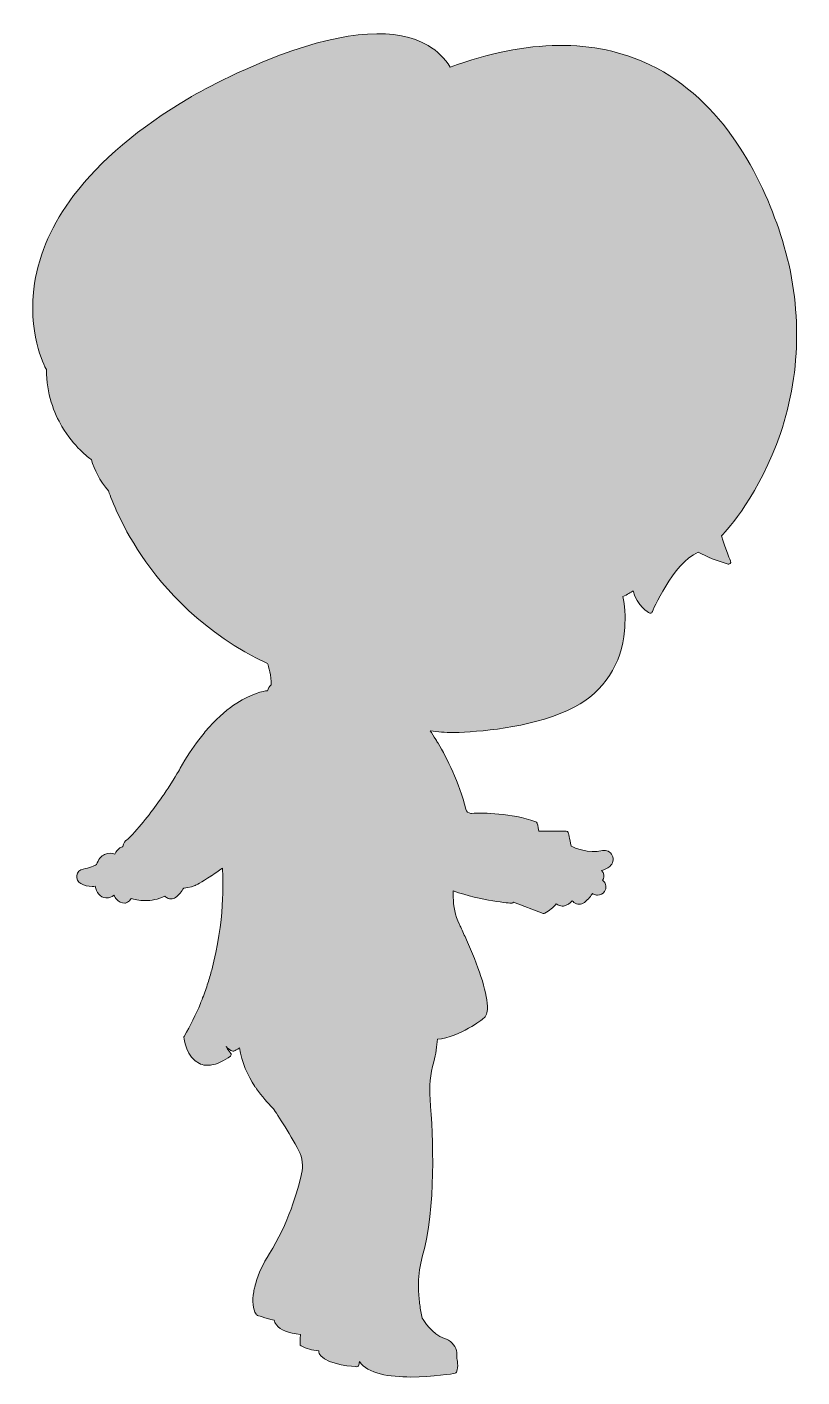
# Model space of a CAD drawing. Extents: x 281 to 769, y -974 to -126.
import ezdxf

# ---------------------------------------------------------------- set-up
doc = ezdxf.new("R2010")
doc.units = 0
doc.header["$MEASUREMENT"] = 0
doc.layers.add('JK_PURPLE', color=7, linetype='Continuous')

msp = doc.modelspace()

# ---------------------------------------------------------------- hatches: boundary and pattern name
at = {"layer": 'JK_PURPLE', "true_color": 0x7a4694}
h = msp.add_hatch(color=195, dxfattribs=at)
h.dxf.hatch_style = 2
edge = h.paths.add_edge_path()
edge.add_spline(control_points=[(755.19, -256.06), (743.23, -219.72), (719.28, -171.74), (673.11, -149.48), (638.3, -132.7), (596.06, -133.19), (547.57, -150.93), (543.96, -145.3), (539.35, -140.76), (533.68, -137.39), (514.02, -125.69), (482.74, -127.67), (440.72, -143.27), (409.61, -154.83), (383.85, -169.99), (383.6, -170.14), (351.78, -189.01), (327.25, -209.72), (310.68, -231.69), (297.37, -249.33), (289.13, -267.82), (286.19, -286.65), (281.38, -317.39), (292.14, -338.5), (293.54, -341.07), (293.64, -356.39), (298.41, -368.42), (303.38, -376.82), (310.86, -389.47), (320.02, -396.44), (321.9, -397.79), (323.75, -404.06), (327.03, -410.84), (332.65, -417.36), (333.28, -419.32), (339.1, -436.8), (353.44, -458.02), (367.36, -478.62), (392.39, -507.08), (432.68, -525.94), (433.26, -527.67), (435.08, -533.63), (434.81, -539.33), (433.68, -540.26), (432.95, -541.47), (432.61, -542.93), (429.96, -543.25), (422.76, -544.63), (413.28, -550.78), (408.06, -554.17), (402.15, -559), (395.94, -565.9), (393.8, -568.27), (391.62, -570.9), (389.42, -573.79), (385.55, -578.88), (381.61, -584.8), (377.7, -591.7), (377.65, -591.81), (374.92, -596.81), (370.13, -604.14), (368.56, -606.54), (366.77, -609.19), (364.76, -612.01), (359.43, -619.55), (352.64, -628.23), (344.81, -636.33), (343.87, -636.73), (342.74, -637.57), (342.08, -639.33), (341.89, -639.86), (341.77, -640.43), (341.72, -641), (341.13, -641.09), (340.44, -641.31), (339.7, -641.81), (338.5, -642.61), (337.5, -643.92), (336.68, -645.71), (335.2, -645.19), (332.7, -644.67), (330.21, -645.84), (327.93, -646.89), (326.23, -649.06), (325.1, -652.3), (323.91, -652.88), (320.53, -654.39), (316.69, -655.07), (314.64, -655.43), (313.09, -656.99), (312.74, -659.05), (312.38, -661.16), (313.36, -663.2), (315.23, -664.25), (317.34, -665.43), (319.73, -666.03), (322.38, -666.03), (323, -666.03), (323.64, -665.99), (324.29, -665.92), (324.69, -667.7), (325.36, -669.43), (326.48, -670.82), (327.61, -672.22), (329.2, -673.08), (330.97, -673.23), (331.16, -673.25), (331.35, -673.26), (331.53, -673.26), (333.11, -673.26), (334.62, -672.68), (335.84, -671.61), (335.9, -671.56), (335.95, -671.49), (336.01, -671.44), (336.46, -672.43), (337.01, -673.34), (337.69, -674.1), (339.09, -675.68), (340.86, -676.5), (342.96, -676.56), (342.97, -676.56), (342.98, -676.56), (342.99, -676.56), (343.13, -676.56), (343.27, -676.53), (343.4, -676.49), (343.55, -676.44), (345.4, -675.79), (346.95, -673.54), (348.53, -674.04), (351.75, -674.87), (355.83, -674.87), (359.45, -674.87), (363.73, -674.2), (368.14, -672.09), (368.67, -672.72), (369.36, -673.21), (370.15, -673.51), (370.71, -673.72), (371.29, -673.82), (371.87, -673.82), (372.88, -673.82), (373.88, -673.51), (374.72, -672.9), (376.96, -671.3), (378.69, -669.06), (379.95, -667), (383.38, -666.89), (386.94, -665.45), (387.1, -665.39), (387.12, -665.38), (387.12, -665.37), (387.14, -665.37), (387.15, -665.36), (387.17, -665.36), (387.19, -665.35), (387.28, -665.3), (391.16, -663.36), (397.02, -659.51), (397.13, -659.44), (397.24, -659.36), (397.36, -659.29), (399.44, -657.91), (401.77, -656.3), (404.26, -654.46), (404.78, -662.16), (405.7, -688.38), (397.52, -718.56), (396.8, -721.25), (396, -723.97), (395.12, -726.72), (394.13, -729.81), (393.03, -732.94), (391.83, -736.08), (391.37, -737.27), (390.9, -738.46), (390.41, -739.65), (387.59, -746.54), (384.22, -753.45), (380.2, -760.24), (380.17, -760.3), (380.16, -760.36), (380.14, -760.41), (380.11, -760.48), (380.08, -760.54), (380.06, -760.6), (380.04, -760.71), (380.04, -760.82), (380.04, -760.93), (380.04, -760.97), (380.02, -761.01), (380.03, -761.05), (380.09, -761.57), (381.58, -773.68), (389.85, -777.4), (390.08, -777.5), (390.32, -777.6), (390.56, -777.69), (391.92, -778.2), (393.36, -778.45), (394.89, -778.45), (396.08, -778.45), (397.32, -778.3), (398.62, -777.99), (401.85, -777.22), (405.4, -775.48), (409.24, -772.79), (409.55, -772.58), (409.75, -772.23), (409.79, -771.86), (409.83, -771.48), (409.7, -771.1), (409.43, -770.83), (409.41, -770.8), (407.72, -769.02), (406.54, -766.65), (407.72, -767.92), (409.19, -769.04), (410.88, -769.51), (411.18, -769.59), (411.51, -769.57), (411.79, -769.43), (412.04, -769.31), (413.59, -768.56), (415.04, -767.48), (416.29, -776.64), (420.09, -784.82), (424.67, -791.7), (425.02, -792.23), (425.38, -792.75), (425.74, -793.26), (429.07, -798), (432.71, -802.07), (436.05, -805.37), (437.09, -806.89), (446.67, -821.05), (452.31, -832.21), (454.56, -836.65), (455.16, -841.8), (454.02, -846.7), (451.53, -857.42), (445.58, -878.19), (433.78, -896.85), (429.85, -903.08), (426.97, -909.33), (425.23, -915.45), (425.01, -916.23), (424.8, -917), (424.63, -917.74), (424.37, -918.78), (424.15, -919.79), (423.98, -920.76), (422.88, -926.88), (423.35, -931.66), (425.39, -934.99), (425.53, -935.23), (425.75, -935.42), (426.01, -935.52), (426.35, -935.66), (430.77, -937.41), (436.81, -938.7), (436.95, -939.49), (437.31, -940.55), (438.2, -941.69), (440.67, -944.84), (445.78, -946.86), (453.39, -947.72), (453.16, -951.44), (453.08, -953.58), (453.08, -953.68), (453.06, -954.17), (453.32, -954.63), (453.75, -954.87), (456.97, -956.62), (460.72, -957.6), (464.8, -957.98), (464.9, -959.06), (465.32, -960.08), (466.08, -961.02), (470.8, -966.9), (487.93, -967.9), (488.66, -967.94), (489.3, -967.98), (489.86, -967.54), (490, -966.92), (490, -966.92), (490.5, -964.66), (490.5, -964.66), (495.42, -972.39), (509.5, -974.4), (522.8, -974.4), (536.53, -974.4), (549.42, -972.26), (550.54, -972.07), (550.98, -971.99), (551.35, -971.69), (551.52, -971.28), (552.87, -968), (551.89, -963.3), (551.63, -962.22), (551.82, -960.79), (551.73, -959.31), (551.36, -957.8), (550.46, -954.18), (547.65, -951.3), (543.82, -950.11), (536.22, -947.74), (530.7, -938.64), (529.96, -937.37), (529.3, -934.65), (528.77, -931.83), (528.38, -928.92), (528.25, -927.94), (528.13, -926.95), (528.04, -925.95), (527.69, -922.57), (527.53, -919.07), (527.56, -915.49), (527.6, -909.86), (528.4, -904.25), (529.95, -898.8), (538.69, -867.97), (536.76, -823.43), (534.83, -799.63), (534.21, -792.04), (535, -784.19), (537.17, -776.3), (538.55, -771.26), (539.18, -766.37), (539.4, -762.1), (553.85, -760.63), (567.76, -749.47), (568.3, -749.03), (570.04, -747.79), (570.84, -745.4), (570.9, -742.16), (571, -741.89), (570.98, -741.59), (570.89, -741.31), (570.72, -731.63), (564.66, -715.25), (557.7, -699.54), (556.51, -696.86), (555.3, -694.2), (554.08, -691.59), (553.76, -690.88), (553.43, -690.18), (553.1, -689.49), (550.65, -684.32), (549.39, -678.5), (549.44, -672.67), (549.45, -671.36), (549.45, -670.06), (549.44, -668.78), (567.12, -675.15), (585.74, -676.54), (585.93, -676.55), (585.96, -676.56), (585.99, -676.56), (586.02, -676.56), (586.31, -676.56), (586.58, -676.46), (586.81, -676.29), (586.96, -676.18), (587.09, -676.06), (587.24, -675.95), (587.24, -675.95), (605.86, -683), (605.86, -683), (606.01, -683.06), (606.16, -683.09), (606.32, -683.09), (606.56, -683.09), (606.79, -683.02), (607, -682.89), (609.82, -681.14), (612.18, -679.16), (614.18, -677.03), (615.37, -677.9), (616.63, -678.34), (617.94, -678.34), (618.18, -678.34), (618.41, -678.33), (618.65, -678.3), (621.05, -678.02), (623.03, -676.33), (624.23, -675.01), (624.53, -675.37), (624.86, -675.71), (625.26, -676), (626.27, -676.75), (627.43, -677.12), (628.58, -677.12), (629.74, -677.12), (630.9, -676.75), (631.9, -675.99), (634.51, -674.04), (636.17, -671.72), (636.96, -670.44), (637.14, -670.56), (637.32, -670.67), (637.51, -670.78), (638.43, -671.3), (639.33, -671.53), (640.18, -671.53), (641.96, -671.53), (643.51, -670.53), (644.42, -669.26), (646.02, -667.03), (645.71, -664.21), (643.66, -662.4), (643.53, -662.29), (643.42, -662.2), (643.31, -662.1), (644.16, -660.86), (644.38, -659.28), (643.83, -657.82), (643.58, -657.14), (643.18, -656.55), (642.69, -656.07), (644.6, -655.44), (646.32, -654.56), (647.82, -653.39), (649.93, -651.74), (650.58, -648.98), (649.43, -646.54), (648.29, -644.13), (645.8, -642.9), (643.21, -643.48), (634.38, -645.45), (625.66, -641.73), (623.45, -640.68), (622.76, -635.62), (621.71, -632.26), (621.67, -632.15), (621.5, -631.62), (621, -631.25), (620.44, -631.25), (620.44, -631.25), (603.3, -631.25), (603.3, -631.25), (602.74, -628.12), (602.1, -626.2), (602.08, -626.13), (601.95, -625.75), (601.65, -625.45), (601.27, -625.32), (585.32, -619.83), (569.09, -619.65), (560.84, -620.04), (560.68, -620.05), (560.52, -620.05), (560.37, -620.04), (558.91, -619.91), (557.69, -618.84), (557.32, -617.39), (553.09, -600.44), (545.42, -585.42), (539.86, -576), (539.39, -575.2), (538.93, -574.44), (538.49, -573.72), (537.08, -571.41), (535.87, -569.55), (534.96, -568.19), (539.65, -568.86), (544.38, -569.21), (549.1, -569.21), (550.44, -569.21), (551.77, -569.18), (553.1, -569.13), (570.09, -568.45), (602.12, -565.46), (625.84, -553.13), (643.66, -543.88), (655.65, -525.53), (657.14, -505.26), (657.55, -499.71), (657.81, -492.27), (656.11, -483.73), (658.79, -482.56), (661.05, -481.14), (662.45, -480.19), (665.08, -489.58), (672.31, -493.9), (672.64, -494.08), (672.84, -494.2), (673.06, -494.26), (673.29, -494.26), (673.43, -494.26), (673.57, -494.24), (673.7, -494.19), (674.06, -494.08), (674.35, -493.81), (674.49, -493.46), (674.62, -493.15), (687.38, -462.94), (703.37, -455.83), (708.99, -458.82), (715.28, -461.33), (722.25, -463.33), (722.37, -463.36), (722.49, -463.38), (722.61, -463.38), (722.98, -463.38), (723.35, -463.22), (723.6, -462.93), (723.93, -462.54), (724.01, -462), (723.79, -461.54), (723.72, -461.37), (720.96, -455.22), (718.16, -445.55), (721.82, -441.69), (742.24, -419.03), (755.17, -381.15), (768.69, -341.51), (768.7, -297.09), (755.19, -256.06)], knot_values=[0, 0, 0, 0, 1, 1, 1, 2, 2, 2, 3, 3, 3, 4, 4, 4, 5, 5, 5, 6, 6, 6, 7, 7, 7, 8, 8, 8, 9, 9, 9, 10, 10, 10, 11, 11, 11, 12, 12, 12, 13, 13, 13, 14, 14, 14, 15, 15, 15, 16, 16, 16, 17, 17, 17, 18, 18, 18, 19, 19, 19, 20, 20, 20, 21, 21, 21, 22, 22, 22, 23, 23, 23, 24, 24, 24, 25, 25, 25, 26, 26, 26, 27, 27, 27, 28, 28, 28, 29, 29, 29, 30, 30, 30, 31, 31, 31, 32, 32, 32, 33, 33, 33, 34, 34, 34, 35, 35, 35, 36, 36, 36, 37, 37, 37, 38, 38, 38, 39, 39, 39, 40, 40, 40, 41, 41, 41, 42, 42, 42, 43, 43, 43, 44, 44, 44, 45, 45, 45, 46, 46, 46, 47, 47, 47, 48, 48, 48, 49, 49, 49, 50, 50, 50, 51, 51, 51, 52, 52, 52, 53, 53, 53, 54, 54, 54, 55, 55, 55, 56, 56, 56, 57, 57, 57, 58, 58, 58, 59, 59, 59, 60, 60, 60, 61, 61, 61, 62, 62, 62, 63, 63, 63, 64, 64, 64, 65, 65, 65, 66, 66, 66, 67, 67, 67, 68, 68, 68, 69, 69, 69, 70, 70, 70, 71, 71, 71, 72, 72, 72, 73, 73, 73, 74, 74, 74, 75, 75, 75, 76, 76, 76, 77, 77, 77, 78, 78, 78, 79, 79, 79, 80, 80, 80, 81, 81, 81, 82, 82, 82, 83, 83, 83, 84, 84, 84, 85, 85, 85, 86, 86, 86, 87, 87, 87, 88, 88, 88, 89, 89, 89, 90, 90, 90, 91, 91, 91, 92, 92, 92, 93, 93, 93, 94, 94, 94, 95, 95, 95, 96, 96, 96, 97, 97, 97, 98, 98, 98, 99, 99, 99, 100, 100, 100, 101, 101, 101, 102, 102, 102, 103, 103, 103, 104, 104, 104, 105, 105, 105, 106, 106, 106, 107, 107, 107, 108, 108, 108, 109, 109, 109, 110, 110, 110, 111, 111, 111, 112, 112, 112, 113, 113, 113, 114, 114, 114, 115, 115, 115, 116, 116, 116, 117, 117, 117, 118, 118, 118, 119, 119, 119, 120, 120, 120, 121, 121, 121, 122, 122, 122, 123, 123, 123, 124, 124, 124, 125, 125, 125, 126, 126, 126, 127, 127, 127, 128, 128, 128, 129, 129, 129, 130, 130, 130, 131, 131, 131, 132, 132, 132, 133, 133, 133, 134, 134, 134, 135, 135, 135, 136, 136, 136, 137, 137, 137, 138, 138, 138, 139, 139, 139, 140, 140, 140, 141, 141, 141, 142, 142, 142, 143, 143, 143, 144, 144, 144, 145, 145, 145, 146, 146, 146, 147, 147, 147, 148, 148, 148, 149, 149, 149, 150, 150, 150, 151, 151, 151, 152, 152, 152, 153, 153, 153, 154, 154, 154, 155, 155, 155, 156, 156, 156, 157, 157, 157, 158, 158, 158, 159, 159, 159, 160, 160, 160, 161, 161, 161, 162, 162, 162, 163, 163, 163, 164, 164, 164, 165, 165, 165, 166, 166, 166, 167, 167, 167, 168, 168, 168, 169, 169, 169, 170, 170, 170, 171, 171, 171, 172, 172, 172, 173, 173, 173, 173], degree=3, periodic=1)

# ---------------------------------------------------------------- linework, layer by layer
at = {"layer": 'JK_PURPLE', "lineweight": 0}
msp.add_open_spline([(755.19, -256.06), (743.23, -219.72), (719.28, -171.74), (673.11, -149.48), (638.3, -132.7), (596.06, -133.19), (547.57, -150.93), (543.96, -145.3), (539.35, -140.76), (533.68, -137.39), (514.02, -125.69), (482.74, -127.67), (440.72, -143.27), (409.61, -154.83), (383.85, -169.99), (383.6, -170.14), (351.78, -189.01), (327.25, -209.72), (310.68, -231.69), (297.37, -249.33), (289.13, -267.82), (286.19, -286.65), (281.38, -317.39), (292.14, -338.5), (293.54, -341.07), (293.64, -356.39), (298.41, -368.42), (303.38, -376.82), (310.86, -389.47), (320.02, -396.44), (321.9, -397.79), (323.75, -404.06), (327.03, -410.84), (332.65, -417.36), (333.28, -419.32), (339.1, -436.8), (353.44, -458.02), (367.36, -478.62), (392.39, -507.08), (432.68, -525.94), (433.26, -527.67), (435.08, -533.63), (434.81, -539.33), (433.68, -540.26), (432.95, -541.47), (432.61, -542.93), (429.96, -543.25), (422.76, -544.63), (413.28, -550.78), (408.06, -554.17), (402.15, -559), (395.94, -565.9), (393.8, -568.27), (391.62, -570.9), (389.42, -573.79), (385.55, -578.88), (381.61, -584.8), (377.7, -591.7), (377.65, -591.81), (374.92, -596.81), (370.13, -604.14), (368.56, -606.54), (366.77, -609.19), (364.76, -612.01), (359.43, -619.55), (352.64, -628.23), (344.81, -636.33), (343.87, -636.73), (342.74, -637.57), (342.08, -639.33), (341.89, -639.86), (341.77, -640.43), (341.72, -641), (341.13, -641.09), (340.44, -641.31), (339.7, -641.81), (338.5, -642.61), (337.5, -643.92), (336.68, -645.71), (335.2, -645.19), (332.7, -644.67), (330.21, -645.84), (327.93, -646.89), (326.23, -649.06), (325.1, -652.3), (323.91, -652.88), (320.53, -654.39), (316.69, -655.07), (314.64, -655.43), (313.09, -656.99), (312.74, -659.05), (312.38, -661.16), (313.36, -663.2), (315.23, -664.25), (317.34, -665.43), (319.73, -666.03), (322.38, -666.03), (323, -666.03), (323.64, -665.99), (324.29, -665.92), (324.69, -667.7), (325.36, -669.43), (326.48, -670.82), (327.61, -672.22), (329.2, -673.08), (330.97, -673.23), (331.16, -673.25), (331.35, -673.26), (331.53, -673.26), (333.11, -673.26), (334.62, -672.68), (335.84, -671.61), (335.9, -671.56), (335.95, -671.49), (336.01, -671.44), (336.46, -672.43), (337.01, -673.34), (337.69, -674.1), (339.09, -675.68), (340.86, -676.5), (342.96, -676.56), (342.97, -676.56), (342.98, -676.56), (342.99, -676.56), (343.13, -676.56), (343.27, -676.53), (343.4, -676.49), (343.55, -676.44), (345.4, -675.79), (346.95, -673.54), (348.53, -674.04), (351.75, -674.87), (355.83, -674.87), (359.45, -674.87), (363.73, -674.2), (368.14, -672.09), (368.67, -672.72), (369.36, -673.21), (370.15, -673.51), (370.71, -673.72), (371.29, -673.82), (371.87, -673.82), (372.88, -673.82), (373.88, -673.51), (374.72, -672.9), (376.96, -671.3), (378.69, -669.06), (379.95, -667), (383.38, -666.89), (386.94, -665.45), (387.1, -665.39), (387.12, -665.38), (387.12, -665.37), (387.14, -665.37), (387.15, -665.36), (387.17, -665.36), (387.19, -665.35), (387.28, -665.3), (391.16, -663.36), (397.02, -659.51), (397.13, -659.44), (397.24, -659.36), (397.36, -659.29), (399.44, -657.91), (401.77, -656.3), (404.26, -654.46), (404.78, -662.16), (405.7, -688.38), (397.52, -718.56), (396.8, -721.25), (396, -723.97), (395.12, -726.72), (394.13, -729.81), (393.03, -732.94), (391.83, -736.08), (391.37, -737.27), (390.9, -738.46), (390.41, -739.65), (387.59, -746.54), (384.22, -753.45), (380.2, -760.24), (380.17, -760.3), (380.16, -760.36), (380.14, -760.41), (380.11, -760.48), (380.08, -760.54), (380.06, -760.6), (380.04, -760.71), (380.04, -760.82), (380.04, -760.93), (380.04, -760.97), (380.02, -761.01), (380.03, -761.05), (380.09, -761.57), (381.58, -773.68), (389.85, -777.4), (390.08, -777.5), (390.32, -777.6), (390.56, -777.69), (391.92, -778.2), (393.36, -778.45), (394.89, -778.45), (396.08, -778.45), (397.32, -778.3), (398.62, -777.99), (401.85, -777.22), (405.4, -775.48), (409.24, -772.79), (409.55, -772.58), (409.75, -772.23), (409.79, -771.86), (409.83, -771.48), (409.7, -771.1), (409.43, -770.83), (409.41, -770.8), (407.72, -769.02), (406.54, -766.65), (407.72, -767.92), (409.19, -769.04), (410.88, -769.51), (411.18, -769.59), (411.51, -769.57), (411.79, -769.43), (412.04, -769.31), (413.59, -768.56), (415.04, -767.48), (416.29, -776.64), (420.09, -784.82), (424.67, -791.7), (425.02, -792.23), (425.38, -792.75), (425.74, -793.26), (429.07, -798), (432.71, -802.07), (436.05, -805.37), (437.09, -806.89), (446.67, -821.05), (452.31, -832.21), (454.56, -836.65), (455.16, -841.8), (454.02, -846.7), (451.53, -857.42), (445.58, -878.19), (433.78, -896.85), (429.85, -903.08), (426.97, -909.33), (425.23, -915.45), (425.01, -916.23), (424.8, -917), (424.63, -917.74), (424.37, -918.78), (424.15, -919.79), (423.98, -920.76), (422.88, -926.88), (423.35, -931.66), (425.39, -934.99), (425.53, -935.23), (425.75, -935.42), (426.01, -935.52), (426.35, -935.66), (430.77, -937.41), (436.81, -938.7), (436.95, -939.49), (437.31, -940.55), (438.2, -941.69), (440.67, -944.84), (445.78, -946.86), (453.39, -947.72), (453.16, -951.44), (453.08, -953.58), (453.08, -953.68), (453.06, -954.17), (453.32, -954.63), (453.75, -954.87), (456.97, -956.62), (460.72, -957.6), (464.8, -957.98), (464.9, -959.06), (465.32, -960.08), (466.08, -961.02), (470.8, -966.9), (487.93, -967.9), (488.66, -967.94), (489.3, -967.98), (489.86, -967.54), (490, -966.92), (490, -966.92), (490.5, -964.66), (490.5, -964.66), (495.42, -972.39), (509.5, -974.4), (522.8, -974.4), (536.53, -974.4), (549.42, -972.26), (550.54, -972.07), (550.98, -971.99), (551.35, -971.69), (551.52, -971.28), (552.87, -968), (551.89, -963.3), (551.63, -962.22), (551.82, -960.79), (551.73, -959.31), (551.36, -957.8), (550.46, -954.18), (547.65, -951.3), (543.82, -950.11), (536.22, -947.74), (530.7, -938.64), (529.96, -937.37), (529.3, -934.65), (528.77, -931.83), (528.38, -928.92), (528.25, -927.94), (528.13, -926.95), (528.04, -925.95), (527.69, -922.57), (527.53, -919.07), (527.56, -915.49), (527.6, -909.86), (528.4, -904.25), (529.95, -898.8), (538.69, -867.97), (536.76, -823.43), (534.83, -799.63), (534.21, -792.04), (535, -784.19), (537.17, -776.3), (538.55, -771.26), (539.18, -766.37), (539.4, -762.1), (553.85, -760.63), (567.76, -749.47), (568.3, -749.03), (570.04, -747.79), (570.84, -745.4), (570.9, -742.16), (571, -741.89), (570.98, -741.59), (570.89, -741.31), (570.72, -731.63), (564.66, -715.25), (557.7, -699.54), (556.51, -696.86), (555.3, -694.2), (554.08, -691.59), (553.76, -690.88), (553.43, -690.18), (553.1, -689.49), (550.65, -684.32), (549.39, -678.5), (549.44, -672.67), (549.45, -671.36), (549.45, -670.06), (549.44, -668.78), (567.12, -675.15), (585.74, -676.54), (585.93, -676.55), (585.96, -676.56), (585.99, -676.56), (586.02, -676.56), (586.31, -676.56), (586.58, -676.46), (586.81, -676.29), (586.96, -676.18), (587.09, -676.06), (587.24, -675.95), (587.24, -675.95), (605.86, -683), (605.86, -683), (606.01, -683.06), (606.16, -683.09), (606.32, -683.09), (606.56, -683.09), (606.79, -683.02), (607, -682.89), (609.82, -681.14), (612.18, -679.16), (614.18, -677.03), (615.37, -677.9), (616.63, -678.34), (617.94, -678.34), (618.18, -678.34), (618.41, -678.33), (618.65, -678.3), (621.05, -678.02), (623.03, -676.33), (624.23, -675.01), (624.53, -675.37), (624.86, -675.71), (625.26, -676), (626.27, -676.75), (627.43, -677.12), (628.58, -677.12), (629.74, -677.12), (630.9, -676.75), (631.9, -675.99), (634.51, -674.04), (636.17, -671.72), (636.96, -670.44), (637.14, -670.56), (637.32, -670.67), (637.51, -670.78), (638.43, -671.3), (639.33, -671.53), (640.18, -671.53), (641.96, -671.53), (643.51, -670.53), (644.42, -669.26), (646.02, -667.03), (645.71, -664.21), (643.66, -662.4), (643.53, -662.29), (643.42, -662.2), (643.31, -662.1), (644.16, -660.86), (644.38, -659.28), (643.83, -657.82), (643.58, -657.14), (643.18, -656.55), (642.69, -656.07), (644.6, -655.44), (646.32, -654.56), (647.82, -653.39), (649.93, -651.74), (650.58, -648.98), (649.43, -646.54), (648.29, -644.13), (645.8, -642.9), (643.21, -643.48), (634.38, -645.45), (625.66, -641.73), (623.45, -640.68), (622.76, -635.62), (621.71, -632.26), (621.67, -632.15), (621.5, -631.62), (621, -631.25), (620.44, -631.25), (620.44, -631.25), (603.3, -631.25), (603.3, -631.25), (602.74, -628.12), (602.1, -626.2), (602.08, -626.13), (601.95, -625.75), (601.65, -625.45), (601.27, -625.32), (585.32, -619.83), (569.09, -619.65), (560.84, -620.04), (560.68, -620.05), (560.52, -620.05), (560.37, -620.04), (558.91, -619.91), (557.69, -618.84), (557.32, -617.39), (553.09, -600.44), (545.42, -585.42), (539.86, -576), (539.39, -575.2), (538.93, -574.44), (538.49, -573.72), (537.08, -571.41), (535.87, -569.55), (534.96, -568.19), (539.65, -568.86), (544.38, -569.21), (549.1, -569.21), (550.44, -569.21), (551.77, -569.18), (553.1, -569.13), (570.09, -568.45), (602.12, -565.46), (625.84, -553.13), (643.66, -543.88), (655.65, -525.53), (657.14, -505.26), (657.55, -499.71), (657.81, -492.27), (656.11, -483.73), (658.79, -482.56), (661.05, -481.14), (662.45, -480.19), (665.08, -489.58), (672.31, -493.9), (672.64, -494.08), (672.84, -494.2), (673.06, -494.26), (673.29, -494.26), (673.43, -494.26), (673.57, -494.24), (673.7, -494.19), (674.06, -494.08), (674.35, -493.81), (674.49, -493.46), (674.62, -493.15), (687.38, -462.94), (703.37, -455.83), (708.99, -458.82), (715.28, -461.33), (722.25, -463.33), (722.37, -463.36), (722.49, -463.38), (722.61, -463.38), (722.98, -463.38), (723.35, -463.22), (723.6, -462.93), (723.93, -462.54), (724.01, -462), (723.79, -461.54), (723.72, -461.37), (720.96, -455.22), (718.16, -445.55), (721.82, -441.69), (742.24, -419.03), (755.17, -381.15), (768.69, -341.51), (768.7, -297.09), (755.19, -256.06)], degree=3, knots=[0, 0, 0, 0, 1, 1, 1, 2, 2, 2, 3, 3, 3, 4, 4, 4, 5, 5, 5, 6, 6, 6, 7, 7, 7, 8, 8, 8, 9, 9, 9, 10, 10, 10, 11, 11, 11, 12, 12, 12, 13, 13, 13, 14, 14, 14, 15, 15, 15, 16, 16, 16, 17, 17, 17, 18, 18, 18, 19, 19, 19, 20, 20, 20, 21, 21, 21, 22, 22, 22, 23, 23, 23, 24, 24, 24, 25, 25, 25, 26, 26, 26, 27, 27, 27, 28, 28, 28, 29, 29, 29, 30, 30, 30, 31, 31, 31, 32, 32, 32, 33, 33, 33, 34, 34, 34, 35, 35, 35, 36, 36, 36, 37, 37, 37, 38, 38, 38, 39, 39, 39, 40, 40, 40, 41, 41, 41, 42, 42, 42, 43, 43, 43, 44, 44, 44, 45, 45, 45, 46, 46, 46, 47, 47, 47, 48, 48, 48, 49, 49, 49, 50, 50, 50, 51, 51, 51, 52, 52, 52, 53, 53, 53, 54, 54, 54, 55, 55, 55, 56, 56, 56, 57, 57, 57, 58, 58, 58, 59, 59, 59, 60, 60, 60, 61, 61, 61, 62, 62, 62, 63, 63, 63, 64, 64, 64, 65, 65, 65, 66, 66, 66, 67, 67, 67, 68, 68, 68, 69, 69, 69, 70, 70, 70, 71, 71, 71, 72, 72, 72, 73, 73, 73, 74, 74, 74, 75, 75, 75, 76, 76, 76, 77, 77, 77, 78, 78, 78, 79, 79, 79, 80, 80, 80, 81, 81, 81, 82, 82, 82, 83, 83, 83, 84, 84, 84, 85, 85, 85, 86, 86, 86, 87, 87, 87, 88, 88, 88, 89, 89, 89, 90, 90, 90, 91, 91, 91, 92, 92, 92, 93, 93, 93, 94, 94, 94, 95, 95, 95, 96, 96, 96, 97, 97, 97, 98, 98, 98, 99, 99, 99, 100, 100, 100, 101, 101, 101, 102, 102, 102, 103, 103, 103, 104, 104, 104, 105, 105, 105, 106, 106, 106, 107, 107, 107, 108, 108, 108, 109, 109, 109, 110, 110, 110, 111, 111, 111, 112, 112, 112, 113, 113, 113, 114, 114, 114, 115, 115, 115, 116, 116, 116, 117, 117, 117, 118, 118, 118, 119, 119, 119, 120, 120, 120, 121, 121, 121, 122, 122, 122, 123, 123, 123, 124, 124, 124, 125, 125, 125, 126, 126, 126, 127, 127, 127, 128, 128, 128, 129, 129, 129, 130, 130, 130, 131, 131, 131, 132, 132, 132, 133, 133, 133, 134, 134, 134, 135, 135, 135, 136, 136, 136, 137, 137, 137, 138, 138, 138, 139, 139, 139, 140, 140, 140, 141, 141, 141, 142, 142, 142, 143, 143, 143, 144, 144, 144, 145, 145, 145, 146, 146, 146, 147, 147, 147, 148, 148, 148, 149, 149, 149, 150, 150, 150, 151, 151, 151, 152, 152, 152, 153, 153, 153, 154, 154, 154, 155, 155, 155, 156, 156, 156, 157, 157, 157, 158, 158, 158, 159, 159, 159, 160, 160, 160, 161, 161, 161, 162, 162, 162, 163, 163, 163, 164, 164, 164, 165, 165, 165, 166, 166, 166, 167, 167, 167, 168, 168, 168, 169, 169, 169, 170, 170, 170, 171, 171, 171, 172, 172, 172, 173, 173, 173, 173], dxfattribs=at)

doc.saveas('drawing.dxf')
